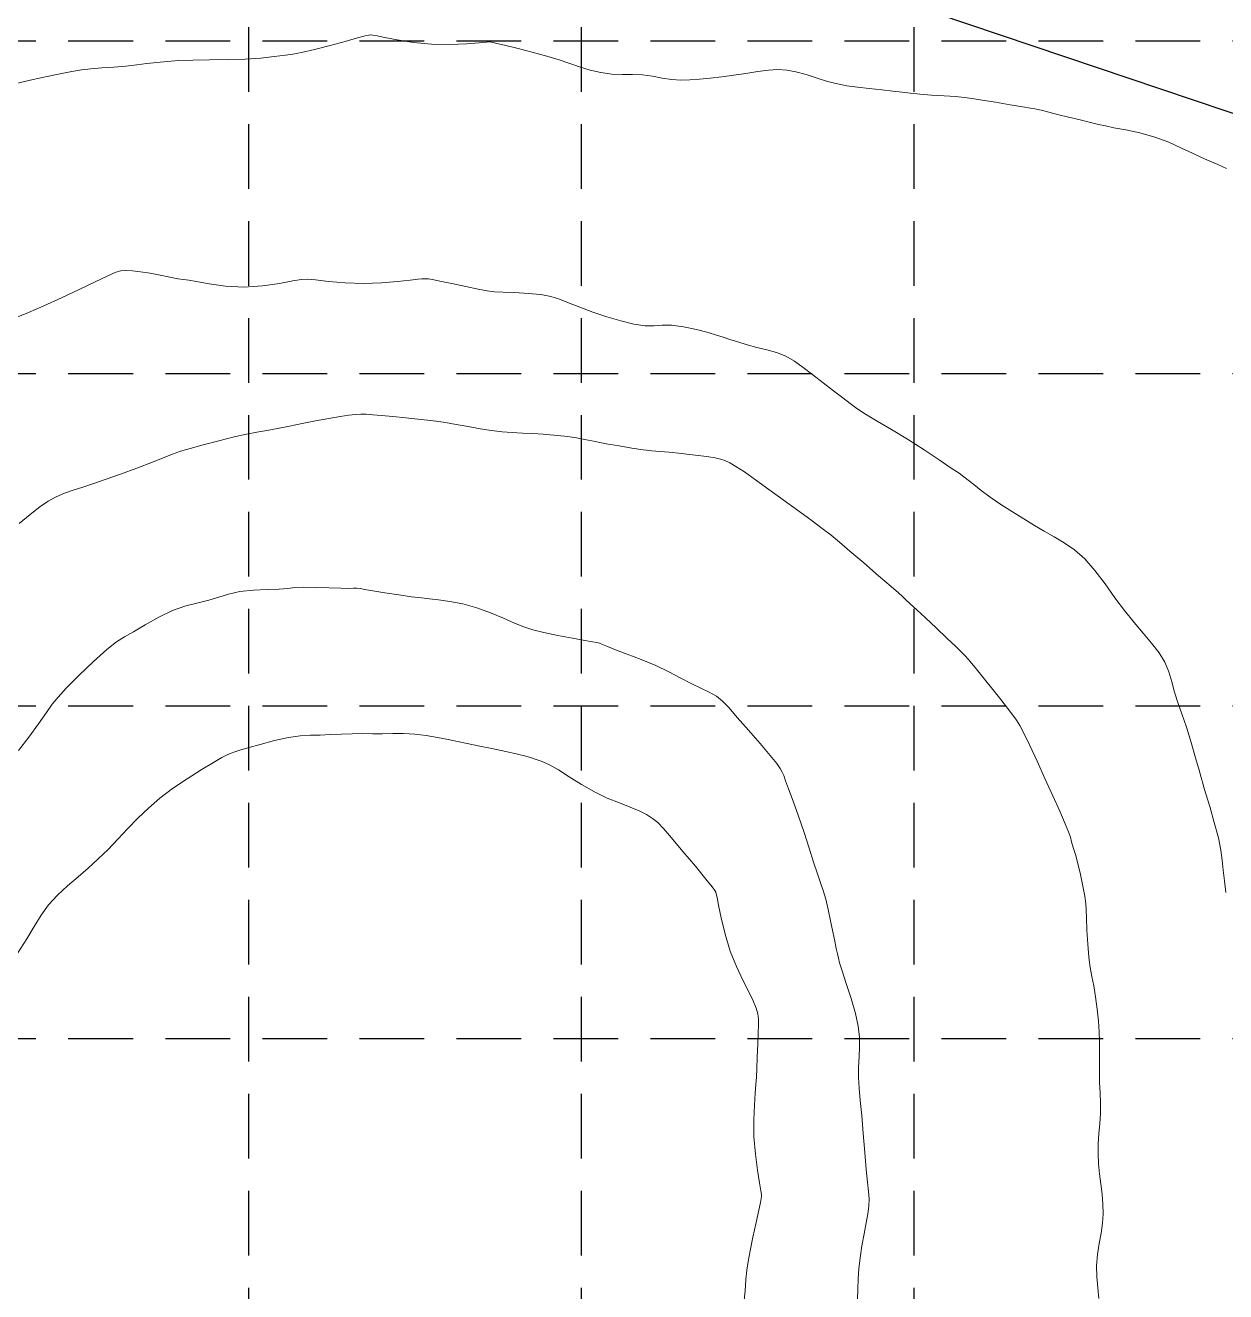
# Model space of a CAD drawing. Header units: inches. Extents: x 45655 to 51424, y 20024 to 23633.
# Drawn here: x 48388.9 to 48713.6, y 20860 to 21202.8 of the extents above; entities that cross this region are included whole.
import ezdxf

# ---------------------------------------------------------------- set-up
doc = ezdxf.new("R2010")
doc.units = ezdxf.units.IN
doc.header["$MEASUREMENT"] = 0
doc.linetypes.add('HIDDEN', pattern=[0.375, 0.25, -0.125])
doc.layers.add('CTR', color=43, linetype='Continuous', lineweight=9)
doc.layers.add('GRID', color=254, linetype='HIDDEN')
doc.layers.add('SILT FENCE', color=200, linetype='Continuous')

msp = doc.modelspace()

# ---------------------------------------------------------------- linework, layer by layer
at = {"layer": 'CTR'}
for points, elevation in [([(48713.86, 21164.02), (48711.51, 21165.1), (48709.33, 21166.03), (48707.12, 21166.99), (48704.62, 21168.13), (48701.66, 21169.56), (48698.23, 21171.11), (48694.45, 21172.54), (48690.44, 21173.65), (48686.61, 21174.46), (48683.41, 21175.07), (48681.11, 21175.53), (48679.22, 21175.97), (48677.1, 21176.49), (48674.29, 21177.17), (48671.12, 21177.93), (48668.15, 21178.65), (48665.8, 21179.24), (48664.08, 21179.69), (48662.87, 21179.99), (48661.96, 21180.18), (48660.78, 21180.38), (48658.71, 21180.72), (48655.35, 21181.27), (48651.39, 21181.94), (48647.74, 21182.55), (48645.07, 21182.98), (48642.93, 21183.25), (48640.57, 21183.47), (48637.5, 21183.67), (48634.06, 21183.9), (48630.86, 21184.14), (48628.31, 21184.38), (48626.06, 21184.65), (48623.6, 21184.96), (48620.56, 21185.29), (48617.21, 21185.67), (48613.97, 21186.05), (48611.14, 21186.44), (48608.56, 21186.92), (48605.94, 21187.59), (48603.08, 21188.48), (48600.15, 21189.43), (48597.35, 21190.22), (48594.86, 21190.66), (48592.46, 21190.78), (48589.91, 21190.62), (48587.01, 21190.26), (48583.84, 21189.76), (48580.56, 21189.27), (48577.29, 21188.84), (48574.17, 21188.48), (48571.28, 21188.21), (48568.65, 21188), (48566.19, 21187.93), (48563.74, 21188.09), (48561.19, 21188.5), (48558.55, 21189), (48555.86, 21189.37), (48553.14, 21189.46), (48550.38, 21189.45), (48547.53, 21189.56), (48544.59, 21189.98), (48541.64, 21190.66), (48538.81, 21191.5), (48536.14, 21192.42), (48533.32, 21193.4), (48530, 21194.45), (48525.96, 21195.54), (48521.86, 21196.57), (48518.48, 21197.39), (48516.44, 21197.89), (48515.45, 21198.13), (48515, 21198.23), (48514.58, 21198.27), (48513.65, 21198.23), (48511.65, 21198.07), (48508.23, 21197.8), (48503.74, 21197.59), (48498.78, 21197.64), (48493.88, 21198.11), (48489.5, 21198.82), (48486.12, 21199.49), (48484.03, 21199.91), (48482.92, 21200.12), (48482.34, 21200.18), (48481.81, 21200.13), (48480.81, 21199.9), (48478.77, 21199.35), (48475.41, 21198.42), (48471.34, 21197.33), (48467.45, 21196.32), (48464.37, 21195.59), (48461.81, 21195.1), (48459.24, 21194.69), (48456.19, 21194.3), (48452.57, 21193.92), (48448.34, 21193.64), (48443.57, 21193.49), (48438.67, 21193.42), (48434.14, 21193.35), (48430.39, 21193.22), (48427.26, 21193.02), (48424.46, 21192.75), (48421.76, 21192.41), (48418.99, 21192.06), (48416.03, 21191.73), (48412.81, 21191.48), (48409.57, 21191.27), (48406.59, 21191.04), (48404.01, 21190.75), (48401.44, 21190.32), (48398.32, 21189.69), (48394.35, 21188.84), (48390.21, 21187.92), (48386.8, 21187.16)], 588), ([(48713.67, 20968.03), (48713.31, 20971.18), (48712.99, 20974.11), (48712.72, 20976.76), (48712.33, 20979.5), (48711.65, 20982.83), (48710.55, 20987), (48709.3, 20991.3), (48708.26, 20994.8), (48707.67, 20996.79), (48707.44, 20997.63), (48707.38, 20997.93), (48707.27, 20998.28), (48707, 20999.21), (48706.44, 21001.19), (48705.51, 21004.53), (48704.32, 21008.67), (48703.04, 21012.82), (48701.8, 21016.39), (48700.69, 21019.46), (48699.76, 21022.28), (48699.02, 21025.04), (48698.24, 21027.76), (48697.18, 21030.4), (48695.6, 21032.95), (48693.6, 21035.51), (48691.31, 21038.21), (48688.85, 21041.15), (48686.29, 21044.36), (48683.66, 21047.85), (48680.98, 21051.57), (48678.26, 21055.19), (48675.49, 21058.36), (48672.69, 21060.81), (48669.91, 21062.71), (48667.19, 21064.3), (48664.56, 21065.84), (48661.89, 21067.43), (48659.06, 21069.16), (48655.97, 21071.06), (48652.84, 21073.08), (48649.94, 21075.05), (48647.47, 21076.89), (48645.49, 21078.46), (48643.98, 21079.69), (48642.81, 21080.59), (48641.48, 21081.52), (48639.39, 21082.93), (48636.14, 21085.16), (48632.02, 21087.91), (48627.57, 21090.78), (48623.24, 21093.39), (48619.34, 21095.66), (48616.18, 21097.54), (48613.87, 21099.06), (48612.03, 21100.45), (48610.05, 21101.99), (48607.55, 21103.87), (48604.71, 21105.99), (48601.89, 21108.14), (48599.34, 21110.14), (48596.98, 21111.88), (48594.61, 21113.24), (48592.1, 21114.21), (48589.48, 21114.91), (48586.79, 21115.56), (48584.13, 21116.29), (48581.63, 21117.06), (48579.47, 21117.78), (48577.68, 21118.39), (48575.88, 21118.95), (48573.57, 21119.61), (48570.44, 21120.41), (48566.93, 21121.15), (48563.69, 21121.61), (48561.16, 21121.65), (48558.96, 21121.48), (48556.55, 21121.48), (48553.5, 21121.92), (48549.95, 21122.75), (48546.16, 21123.87), (48542.39, 21125.16), (48538.87, 21126.48), (48535.84, 21127.68), (48533.37, 21128.66), (48531.06, 21129.38), (48528.36, 21129.9), (48524.94, 21130.22), (48521.27, 21130.42), (48518.06, 21130.55), (48515.76, 21130.68), (48513.8, 21130.93), (48511.39, 21131.38), (48508.01, 21132.08), (48504.26, 21132.87), (48501.02, 21133.55), (48498.98, 21133.95), (48497.95, 21134.12), (48497.49, 21134.18), (48497.27, 21134.19), (48497.16, 21134.19), (48497.11, 21134.18), (48497.06, 21134.19), (48496.94, 21134.19), (48496.69, 21134.18), (48496.18, 21134.16), (48495.06, 21134.07), (48492.95, 21133.83), (48489.59, 21133.44), (48485.26, 21133.07), (48480.38, 21132.9), (48475.41, 21133.08), (48470.89, 21133.46), (48467.38, 21133.85), (48465.16, 21134.06), (48463.46, 21134), (48461.2, 21133.61), (48457.61, 21132.93), (48453.01, 21132.25), (48447.95, 21131.9), (48442.99, 21132.16), (48438.59, 21132.78), (48435.21, 21133.41), (48433.07, 21133.76), (48431.62, 21133.96), (48430.12, 21134.2), (48427.99, 21134.64), (48425.38, 21135.17), (48422.64, 21135.69), (48420.06, 21136.06), (48417.81, 21136.29), (48416.05, 21136.38), (48414.74, 21136.32), (48413.35, 21135.94), (48411.19, 21134.98), (48407.76, 21133.34), (48403.39, 21131.23), (48398.6, 21128.98), (48393.9, 21126.87), (48389.7, 21125.06), (48386.39, 21123.67)], 592), ([(48679.28, 20858.19), (48679.01, 20861.03), (48678.73, 20864), (48678.66, 20867.03), (48678.93, 20870.05), (48679.43, 20873.02), (48679.93, 20875.85), (48680.27, 20878.51), (48680.44, 20881.08), (48680.4, 20883.67), (48680.18, 20886.37), (48679.85, 20889.15), (48679.52, 20891.93), (48679.26, 20894.65), (48679.13, 20897.36), (48679.15, 20900.05), (48679.33, 20902.76), (48679.58, 20905.5), (48679.75, 20908.24), (48679.75, 20911), (48679.64, 20913.78), (48679.53, 20916.6), (48679.49, 20919.47), (48679.51, 20922.32), (48679.53, 20925.08), (48679.51, 20927.69), (48679.42, 20930.32), (48679.21, 20933.21), (48678.85, 20936.46), (48678.41, 20939.79), (48677.92, 20942.83), (48677.45, 20945.34), (48677.01, 20947.72), (48676.62, 20950.53), (48676.3, 20954.08), (48676.07, 20957.85), (48675.93, 20961.12), (48675.86, 20963.36), (48675.77, 20965.09), (48675.51, 20967.06), (48675.01, 20969.76), (48674.34, 20972.9), (48673.62, 20975.92), (48672.96, 20978.36), (48672.4, 20980.27), (48671.96, 20981.75), (48671.6, 20982.99), (48671.11, 20984.45), (48670.24, 20986.67), (48668.78, 20990.03), (48666.88, 20994.25), (48664.74, 20998.92), (48662.59, 21003.61), (48660.62, 21007.84), (48659.02, 21011.16), (48657.92, 21013.28), (48657.04, 21014.68), (48656.01, 21016.06), (48654.57, 21017.93), (48652.75, 21020.3), (48650.63, 21023), (48648.38, 21025.83), (48646.24, 21028.48), (48644.49, 21030.6), (48643.27, 21032.01), (48642.17, 21033.14), (48640.61, 21034.64), (48638.19, 21036.93), (48635.29, 21039.68), (48632.44, 21042.36), (48630.08, 21044.55), (48628.28, 21046.21), (48627.02, 21047.38), (48626.16, 21048.2), (48625.08, 21049.18), (48623.08, 21050.92), (48619.73, 21053.79), (48615.7, 21057.24), (48611.95, 21060.45), (48609.14, 21062.85), (48606.88, 21064.74), (48604.48, 21066.62), (48601.41, 21068.89), (48597.8, 21071.5), (48593.9, 21074.31), (48590.03, 21077.14), (48586.44, 21079.75), (48583.4, 21081.88), (48581.12, 21083.39), (48579.44, 21084.35), (48578.14, 21084.96), (48576.96, 21085.38), (48575.49, 21085.72), (48573.27, 21086.06), (48570.06, 21086.47), (48566.4, 21086.9), (48563.05, 21087.23), (48560.53, 21087.45), (48558.41, 21087.62), (48556.06, 21087.89), (48552.99, 21088.34), (48549.49, 21088.91), (48546.05, 21089.54), (48543, 21090.16), (48540.24, 21090.7), (48537.56, 21091.19), (48534.74, 21091.58), (48531.85, 21091.88), (48528.96, 21092.1), (48526.14, 21092.25), (48523.37, 21092.38), (48520.62, 21092.54), (48517.86, 21092.78), (48515, 21093.11), (48511.94, 21093.58), (48508.68, 21094.15), (48505.43, 21094.76), (48502.5, 21095.29), (48500.01, 21095.66), (48497.67, 21095.94), (48495.03, 21096.2), (48491.78, 21096.53), (48488.33, 21096.87), (48485.24, 21097.17), (48482.89, 21097.38), (48481.12, 21097.49), (48479.65, 21097.53), (48478.15, 21097.46), (48476.36, 21097.28), (48474.01, 21096.93), (48470.93, 21096.37), (48467.39, 21095.69), (48463.76, 21094.96), (48460.31, 21094.26), (48457.12, 21093.62), (48454.22, 21093.08), (48451.53, 21092.62), (48448.71, 21092.11), (48445.33, 21091.38), (48441.19, 21090.34), (48436.95, 21089.19), (48433.5, 21088.23), (48431.47, 21087.66), (48430.53, 21087.39), (48430.11, 21087.26), (48429.67, 21087.08), (48428.68, 21086.67), (48426.64, 21085.87), (48423.25, 21084.56), (48419, 21082.94), (48414.65, 21081.32), (48410.75, 21079.93), (48407.37, 21078.77), (48404.4, 21077.8), (48401.79, 21076.97), (48399.42, 21076.15), (48397.2, 21075.19), (48395.03, 21073.97), (48392.74, 21072.4), (48390.16, 21070.38), (48387.2, 21067.89)], 594), ([(48614.02, 20857.96), (48614.06, 20860.76), (48614.17, 20863.46), (48614.38, 20866.21), (48614.72, 20869.15), (48615.23, 20872.37), (48615.82, 20875.65), (48616.38, 20878.63), (48616.81, 20881.1), (48617.08, 20883.19), (48617.16, 20885.11), (48617.03, 20887.12), (48616.75, 20889.62), (48616.38, 20893.05), (48615.99, 20897.64), (48615.58, 20902.79), (48615.16, 20907.69), (48614.75, 20911.74), (48614.43, 20915.07), (48614.27, 20918), (48614.32, 20920.79), (48614.47, 20923.53), (48614.58, 20926.2), (48614.54, 20928.91), (48614.21, 20931.84), (48613.48, 20935.29), (48612.31, 20939.36), (48610.98, 20943.46), (48609.84, 20946.84), (48609.18, 20948.98), (48608.83, 20950.3), (48608.6, 20951.44), (48608.28, 20952.92), (48607.86, 20954.88), (48607.35, 20957.37), (48606.75, 20960.35), (48606.09, 20963.46), (48605.42, 20966.29), (48604.74, 20968.57), (48604.01, 20970.67), (48603.16, 20973.1), (48602.14, 20976.27), (48600.94, 20980.07), (48599.56, 20984.29), (48598.05, 20988.67), (48596.58, 20992.77), (48595.37, 20996.1), (48594.57, 20998.31), (48594.07, 20999.68), (48593.66, 21000.64), (48593.13, 21001.6), (48592.18, 21002.96), (48590.41, 21005.14), (48587.68, 21008.35), (48584.48, 21012.03), (48581.5, 21015.45), (48579.26, 21018.02), (48577.5, 21019.83), (48575.82, 21021.17), (48573.88, 21022.3), (48571.62, 21023.39), (48569.05, 21024.62), (48566.18, 21026.09), (48562.98, 21027.75), (48559.41, 21029.45), (48555.51, 21031.1), (48551.73, 21032.56), (48548.56, 21033.77), (48546.39, 21034.62), (48545.04, 21035.2), (48544.18, 21035.54), (48543.45, 21035.74), (48542.33, 21035.94), (48540.26, 21036.29), (48536.9, 21036.89), (48532.9, 21037.66), (48529.12, 21038.44), (48526.16, 21039.15), (48523.72, 21039.92), (48521.23, 21040.93), (48518.22, 21042.28), (48514.76, 21043.78), (48511.04, 21045.14), (48507.25, 21046.15), (48503.68, 21046.83), (48500.62, 21047.26), (48498.22, 21047.54), (48496.01, 21047.79), (48493.38, 21048.11), (48489.91, 21048.61), (48486.16, 21049.19), (48482.91, 21049.72), (48480.74, 21050.09), (48479.43, 21050.33), (48478.54, 21050.42), (48477.67, 21050.41), (48476.38, 21050.37), (48474.24, 21050.39), (48471.03, 21050.49), (48467.37, 21050.64), (48464.1, 21050.7), (48461.76, 21050.58), (48459.84, 21050.38), (48457.54, 21050.19), (48454.3, 21050.06), (48450.55, 21049.88), (48446.9, 21049.5), (48443.85, 21048.84), (48441.18, 21048), (48438.54, 21047.18), (48435.59, 21046.47), (48432.31, 21045.64), (48428.72, 21044.4), (48424.94, 21042.55), (48421.27, 21040.46), (48418.13, 21038.6), (48415.72, 21037.24), (48413.54, 21035.88), (48410.87, 21033.81), (48407.26, 21030.57), (48403.34, 21026.79), (48399.95, 21023.39), (48397.71, 21020.95), (48396.16, 21019.01), (48394.58, 21016.79), (48392.42, 21013.72), (48389.8, 21010.13), (48386.99, 21006.52)], 596), ([(48583.29, 20856.92), (48583.58, 20860.27), (48583.83, 20863.32), (48584.07, 20865.8), (48584.41, 20868.16), (48584.94, 20871.02), (48585.72, 20874.77), (48586.59, 20878.75), (48587.32, 20882.1), (48587.78, 20884.16), (48587.98, 20885.21), (48588.05, 20885.75), (48588.02, 20886.29), (48587.87, 20887.34), (48587.54, 20889.42), (48586.98, 20892.85), (48586.39, 20897.23), (48585.99, 20901.95), (48585.93, 20906.49), (48586.12, 20910.5), (48586.37, 20913.73), (48586.55, 20916.06), (48586.65, 20918.04), (48586.76, 20920.36), (48586.89, 20923.5), (48587.02, 20926.96), (48587.16, 20930.04), (48587.25, 20932.24), (48587.22, 20933.8), (48587.02, 20935.17), (48586.57, 20936.74), (48585.78, 20938.7), (48584.6, 20941.19), (48583.02, 20944.29), (48581.26, 20947.98), (48579.58, 20952.21), (48578.2, 20956.81), (48577.16, 20961.19), (48576.44, 20964.64), (48576.03, 20966.69), (48575.81, 20967.67), (48575.65, 20968.12), (48575.4, 20968.59), (48574.66, 20969.6), (48572.99, 20971.7), (48570.17, 20975.14), (48566.8, 20979.19), (48563.71, 20982.86), (48561.51, 20985.39), (48559.95, 20986.99), (48558.56, 20988.11), (48556.93, 20989.12), (48554.94, 20990.12), (48552.5, 20991.16), (48549.59, 20992.28), (48546.32, 20993.61), (48542.86, 20995.27), (48539.36, 20997.29), (48536.04, 20999.4), (48533.08, 21001.26), (48530.64, 21002.59), (48528.67, 21003.47), (48527.11, 21004.06), (48525.79, 21004.51), (48524.27, 21004.92), (48522.05, 21005.46), (48518.82, 21006.19), (48515.05, 21007), (48511.42, 21007.76), (48508.41, 21008.38), (48505.81, 21008.9), (48503.22, 21009.42), (48500.37, 21010), (48497.33, 21010.54), (48494.23, 21010.93), (48491.22, 21011.08), (48488.32, 21011.08), (48485.51, 21011.03), (48482.79, 21011.04), (48480.08, 21011.06), (48477.29, 21011.04), (48474.37, 21010.94), (48471.42, 21010.8), (48468.6, 21010.68), (48465.97, 21010.61), (48463.24, 21010.43), (48460.08, 21009.97), (48456.29, 21009.15), (48452.39, 21008.13), (48449.1, 21007.2), (48446.89, 21006.56), (48445.53, 21006.12), (48444.54, 21005.76), (48443.5, 21005.3), (48442.01, 21004.55), (48439.74, 21003.26), (48436.47, 21001.29), (48432.61, 20998.83), (48428.72, 20996.18), (48425.26, 20993.55), (48422.19, 20990.92), (48419.34, 20988.21), (48416.6, 20985.36), (48413.91, 20982.49), (48411.25, 20979.71), (48408.59, 20977.13), (48405.9, 20974.67), (48403.14, 20972.27), (48400.31, 20969.83), (48397.58, 20967.32), (48395.14, 20964.68), (48393.11, 20961.9), (48391.25, 20958.87), (48389.22, 20955.48), (48386.79, 20951.73)], 598)]:
    msp.add_lwpolyline(points, dxfattribs=dict(at, elevation=elevation))
at = {"layer": 'GRID', "linetype": 'HIDDEN', "ltscale": 70}
for p, q in [((48449.24, 23538.55), (48449.24, 20388.15)), ((48539.24, 23538.55), (48539.24, 20388.15)), ((48629.24, 23538.55), (48629.24, 20388.15)), ((45749.24, 21198.55), (51329.24, 21198.55)), ((45749.24, 21108.55), (51329.24, 21108.55)), ((45749.24, 21018.55), (51329.24, 21018.55)), ((45749.24, 20928.55), (51329.24, 20928.55))]:
    msp.add_line(p, q, dxfattribs=at)
at = {"layer": 'SILT FENCE', "color": 7}
msp.add_lwpolyline([(49008.58, 21080.24), (47020.77, 21750.04)], dxfattribs=at)

doc.saveas('drawing.dxf')
